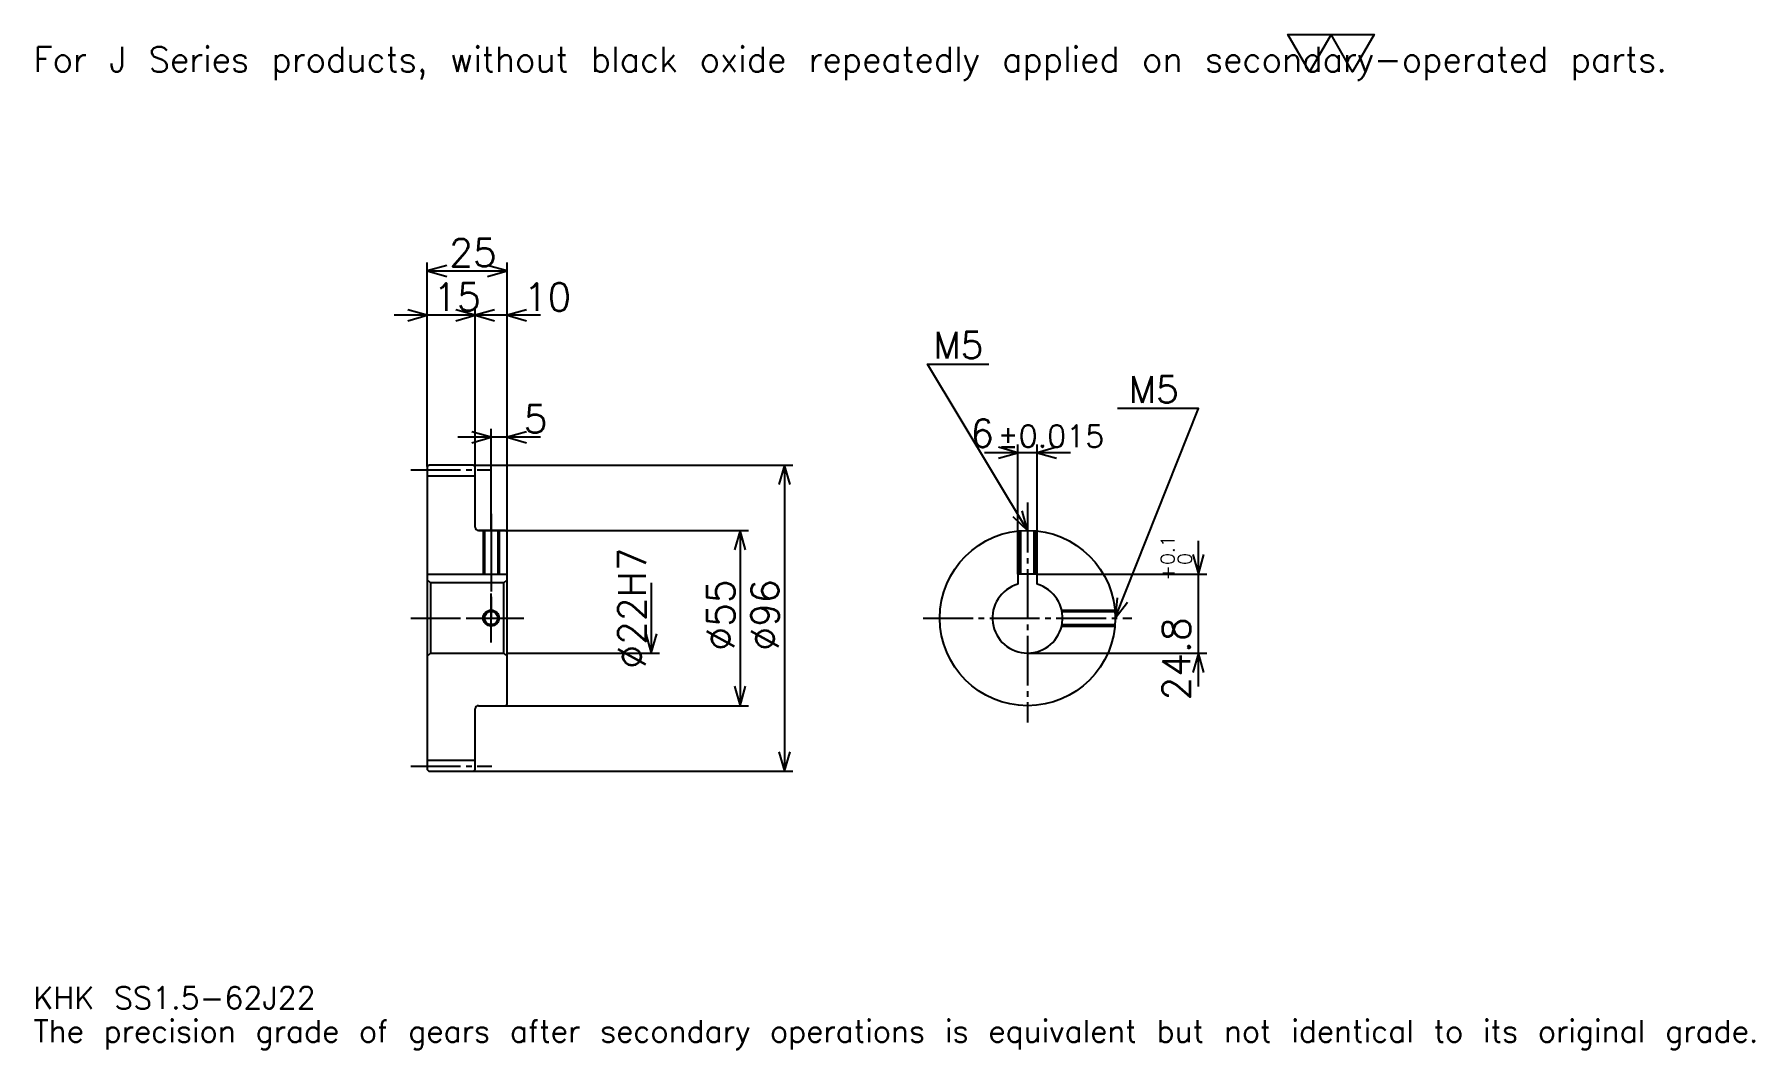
# Model space of a CAD drawing. Extents: x 18 to 557, y 6 to 325.
import ezdxf

# ---------------------------------------------------------------- set-up
doc = ezdxf.new("R2010")
doc.units = 0
doc.linetypes.add('DASHDOT', pattern=[20.869564, 15.652174, -1.73913, 1.73913, -1.73913])
doc.layers.get('0').update_dxf_attribs({"linetype": 'CONTINUOUS'})
doc.layers.add('DASHDOT', color=6, linetype='DASHDOT')
doc.styles.add('KANJI', font='TXT', dxfattribs={"bigfont": 'BIGFONT'})

msp = doc.modelspace()

# ---------------------------------------------------------------- linework, layer by layer
at = {"color": 5}
for p, q in [((140.869568, 189.739136), (140.869568, 253.217407)), ((140.869568, 250.608704), (165.869568, 250.608704)), ((165.869568, 189.739136), (165.869568, 253.217407)), ((155.869568, 189.739136), (155.869568, 239.304352)), ((166.304352, 236.695648), (130.434784, 236.695648)), ((176.304352, 236.695648), (145.434784, 236.695648)), ((160.869568, 189.739136), (160.869568, 201.043488)), ((176.304352, 198.434784), (150.434784, 198.434784)), ((326.021729, 155.539139), (326.021729, 196.195663)), ((332.021729, 155.539139), (332.021729, 196.195663)), ((140.869568, 189.239136), (140.869568, 189.739136)), ((155.369568, 189.739136), (165.869568, 189.739136)), ((155.869568, 189.239136), (155.869568, 189.739136)), ((160.869568, 169.239136), (160.869568, 189.739136)), ((160.869568, 169.239136), (160.869568, 189.739136)), ((165.869568, 189.739136), (255.434784, 189.739136)), ((165.869568, 168.739136), (165.869568, 189.739136)), ((252.82608, 189.739136), (252.82608, 93.739136)), ((342.456543, 193.58696), (315.586975, 193.58696)), ((156.869568, 169.239136), (165.869568, 169.239136)), ((165.869568, 169.239136), (241.521744, 169.239136)), ((238.913055, 169.239136), (238.913055, 114.239136)), ((382.608704, 120.304352), (382.608704, 165.973923)), ((211.08696, 152.739136), (211.08696, 130.739136)), ((332.021729, 155.539139), (385.217407, 155.539139)), ((165.869568, 130.739136), (213.695648, 130.739136)), ((329.021729, 130.739136), (385.217407, 130.739136)), ((156.869568, 114.239136), (165.869568, 114.239136)), ((165.869568, 114.239136), (241.521744, 114.239136)), ((155.369568, 93.739136), (165.869568, 93.739136)), ((165.869568, 93.739136), (255.434784, 93.739136))]:
    msp.add_line(p, q, dxfattribs=at)
at = {"color": 4}
for p, q in [((140.869568, 186.364136), (155.869568, 186.364136)), ((140.869568, 155.539139), (165.869568, 155.539139)), ((141.869568, 152.739136), (141.869568, 130.739136)), ((164.869568, 152.739136), (165.869568, 153.739136)), ((164.869568, 130.739136), (165.869568, 129.739136)), ((140.869568, 97.114136), (155.869568, 97.114136))]:
    msp.add_line(p, q, dxfattribs=at)
at = {"color": 7}
msp.add_lwpolyline([(417.391296, 313.043488), (410.608673, 324.800018), (437.739136, 324.800018), (430.956512, 313.043488), (424.17392, 324.800018), (417.391296, 313.043488)], dxfattribs=at)
at = {"color": 5}
for points in [[(146.956528, 252.347839), (140.869568, 250.608704), (146.956528, 248.869568)], [(159.782608, 248.869568), (165.869568, 250.608704), (159.782608, 252.347839)], [(134.782608, 234.956528), (140.869568, 236.695648), (134.782608, 238.434784)], [(149.782608, 234.956528), (155.869568, 236.695648), (149.782608, 238.434784)], [(161.956528, 238.434784), (155.869568, 236.695648), (161.956528, 234.956528)], [(171.956528, 238.434784), (165.869568, 236.695648), (171.956528, 234.956528)], [(329.021729, 169.239136), (297.717407, 221.413055), (316.847839, 221.413055)], [(356.521729, 141.739136), (382.608704, 207.5), (357.217407, 207.5)], [(154.782608, 196.695648), (160.869568, 198.434784), (154.782608, 200.17392)], [(171.956528, 200.17392), (165.869568, 198.434784), (171.956528, 196.695648)], [(319.934784, 191.847839), (326.021729, 193.58696), (319.934784, 195.326096)], [(338.108704, 195.326096), (332.021729, 193.58696), (338.108704, 191.847839)], [(254.565216, 183.652176), (252.82608, 189.739136), (251.08696, 183.652176)], [(324.398743, 173.563889), (329.021729, 169.239136), (327.381317, 175.353424)], [(240.652176, 163.152176), (238.913055, 169.239136), (237.17392, 163.152176)], [(380.869568, 161.626099), (382.608704, 155.539139), (384.347839, 161.626099)], [(357.149658, 148.038452), (356.521729, 141.739136), (360.382812, 146.755875)], [(209.347839, 136.826096), (211.08696, 130.739136), (212.82608, 136.826096)], [(384.347839, 124.652176), (382.608704, 130.739136), (380.869568, 124.652176)], [(237.17392, 120.326096), (238.913055, 114.239136), (240.652176, 120.326096)], [(251.08696, 99.826096), (252.82608, 93.739136), (254.565216, 99.826096)]]:
    msp.add_lwpolyline(points, dxfattribs=at)
at = {"color": 4}
for points in [[(155.869568, 170.239136), (155.869568, 189.239136), (155.369568, 189.739136), (141.369568, 189.739136), (140.869568, 189.239136), (140.869568, 129.739136)], [(156.869568, 114.239136), (165.369568, 114.239136), (165.869568, 114.739136), (165.869568, 168.739136), (165.369568, 169.239136), (156.869568, 169.239136)], [(158.369568, 169.239136), (158.369568, 155.539139)], [(158.804565, 169.239136), (158.804565, 155.539139)], [(162.93457, 169.239136), (162.93457, 155.539139)], [(163.369568, 169.239136), (163.369568, 155.539139)], [(326.521729, 155.539139), (326.521729, 169.125259)], [(326.956726, 155.539139), (326.956726, 169.161499)], [(331.086731, 155.539139), (331.086731, 169.161499)], [(331.521729, 155.539139), (331.521729, 169.125259)], [(140.869568, 129.739136), (141.869568, 130.739136), (164.869568, 130.739136), (164.869568, 152.739136), (141.869568, 152.739136), (140.869568, 153.739136)], [(332.021729, 152.322144), (332.021729, 155.539139), (326.021729, 155.539139), (326.021729, 152.322144)], [(339.733887, 144.239136), (356.407867, 144.239136)], [(339.826172, 143.804138), (356.444092, 143.804138)], [(339.733887, 139.239136), (356.407867, 139.239136)], [(339.826172, 139.674133), (356.444092, 139.674133)], [(140.869568, 129.739136), (140.869568, 94.239136), (141.369568, 93.739136), (155.369568, 93.739136), (155.869568, 94.239136), (155.869568, 113.239136)]]:
    msp.add_lwpolyline(points, dxfattribs=at)
for centre, radius in [((329.021729, 141.739136), 27.5), ((160.869568, 141.739136), 2.065)]:
    msp.add_circle(centre, radius, dxfattribs=at)
at = {"color": 7}
msp.add_circle((160.869568, 141.739136), 2.5, dxfattribs=at)
at = {"color": 4}
for centre, radius, start, end in [((156.869568, 170.239136), 1, 180, 270), ((329.021729, 141.739136), 11, 105.82662089, 74.17337911), ((156.869568, 113.239136), 1, 90, 180)]:
    msp.add_arc(centre, radius, start, end, dxfattribs=at)
at = {"layer": 'DASHDOT', "color": 7}
for p, q in [((135.652176, 188.239136), (161.08696, 188.239136)), ((329.021729, 177.934784), (329.021729, 109.021744)), ((160.869568, 169.239136), (160.869568, 141.739136)), ((135.652176, 141.739136), (171.08696, 141.739136)), ((296.304352, 141.739136), (361.739136, 141.739136)), ((135.652176, 95.239136), (161.08696, 95.239136))]:
    msp.add_line(p, q, dxfattribs=at)
for points in [[(160.869568, 174.456528), (160.869568, 150.321747)], [(160.869568, 134.021744), (160.869568, 149.456528)], [(153.152176, 141.739136), (168.58696, 141.739136)]]:
    msp.add_lwpolyline(points, dxfattribs=at)

# ---------------------------------------------------------------- texts
at = {"color": 7, "style": 'KANJI'}
for s, height, p in [('For J Series products, without black oxide repeatedly applied on secondary-operated parts.', 7.826087, (17.391304, 313.043488)), ('25', 8.695652, (147.717392, 252)), ('15', 8.695652, (142.717392, 238.08696)), ('10', 8.695652, (171.08696, 238.08696)), ('M5', 8.347826, (299.456543, 223.152176)), ('M5', 8.347826, (360.695679, 209.239136)), ('5', 8.695652, (171.08696, 199.826096)), ('6', 8.695652, (311.072205, 195.326096)), ('%%p0.015', 6.956522, (319.67981, 195.326096)), ('KHK SS1.5-62J22', 6.956522, (17.391304, 19.130434)), ('The precision grade of gears after secondary operations is equivalent but not identical to its original grade.', 6.956522, (17.391304, 8.695652))]:
    msp.add_text(s, height=height, dxfattribs=at).set_placement(p)
for s, height, p in [('%%c22H7', 8.695652, (209.347839, 125.869568)), ('0.1', 4.347826, (375.130432, 158.372498)), ('+', 4.347826, (375.130432, 153.502945)), ('0', 4.347826, (380.521729, 158.372498)), ('%%c55', 8.695652, (237.17392, 131.521744)), ('%%c96', 8.695652, (251.08696, 131.521744)), ('24.8', 8.695652, (380, 115.864716))]:
    msp.add_text(s, height=height, rotation=90, dxfattribs=at).set_placement(p)

doc.saveas('drawing.dxf')
